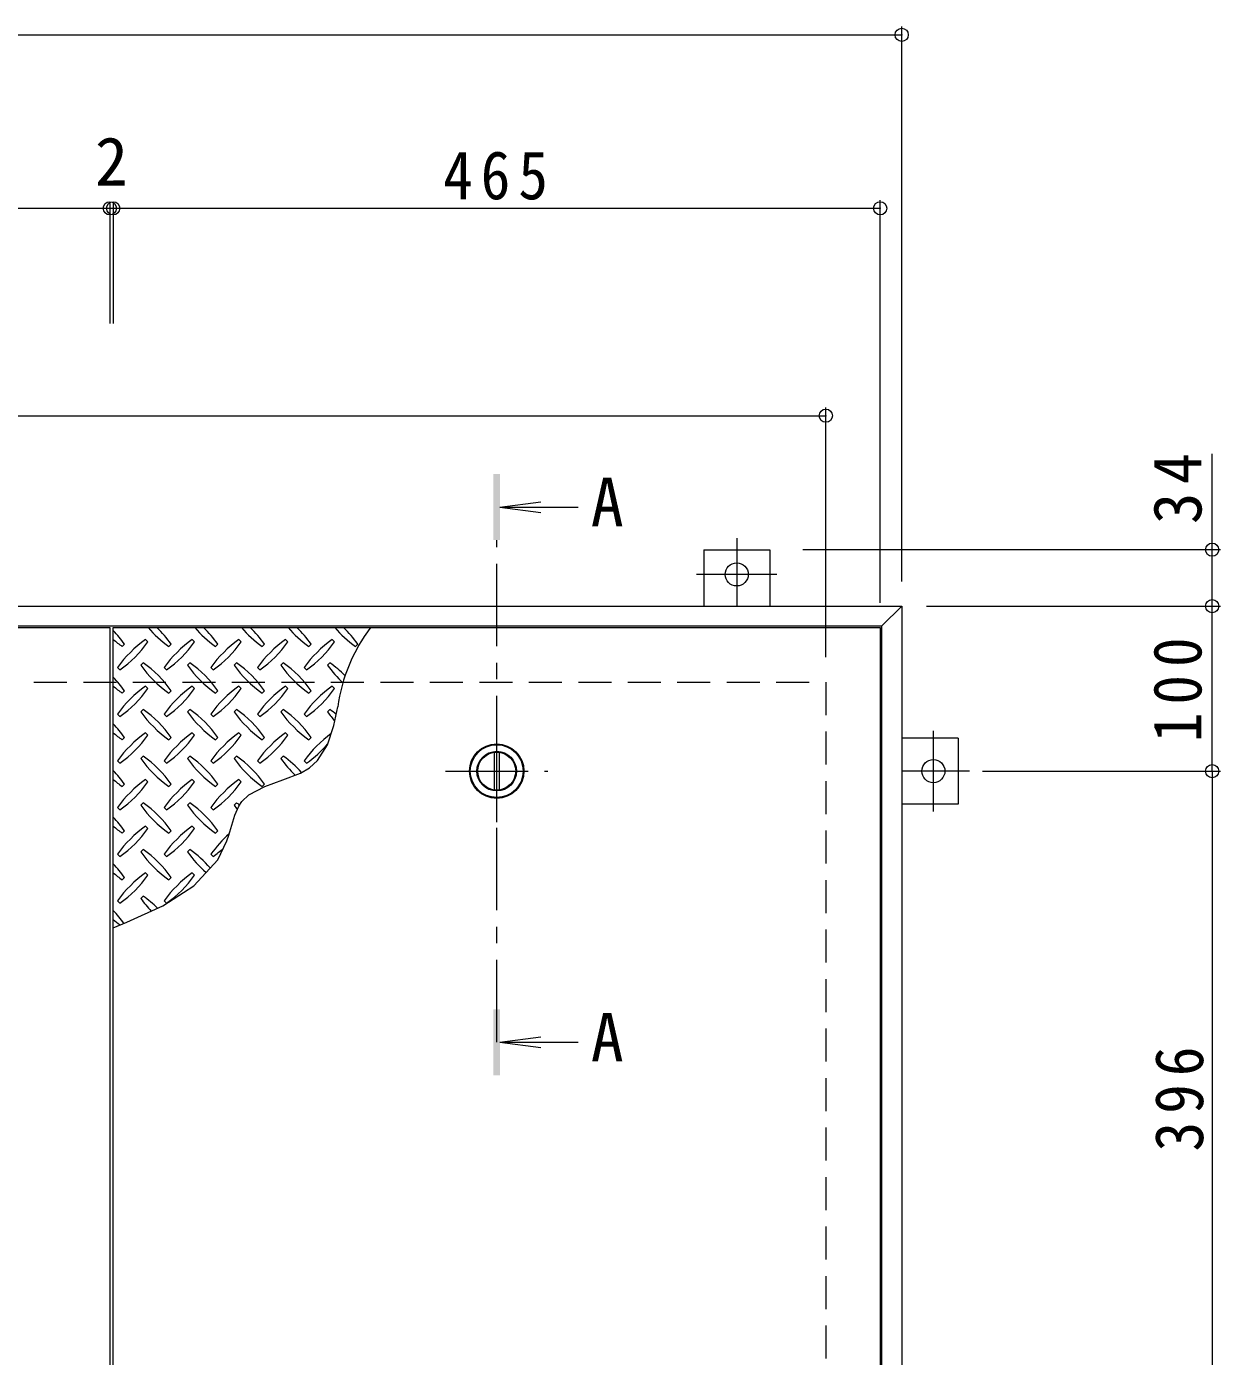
# Model space of a CAD drawing. Units: millimetres at full size, sheet at 1:10. Extents: x -2570 to 2403, y -1962 to 1480.
# Drawn here: x -680 to 44, y 643 to 1449 of the extents above; entities that cross this region are included whole.
import ezdxf
from ezdxf.enums import TextEntityAlignment as Align

# ---------------------------------------------------------------- set-up
doc = ezdxf.new("R2010")
doc.units = ezdxf.units.MM
doc.header["$LTSCALE"] = 10
doc.header["$PDMODE"] = 32
doc.header["$PDSIZE"] = 8
doc.linetypes.add('CHAIN1', pattern=[8, 5, -1, 1, -1])
doc.linetypes.add('DASHED2', pattern=[3, 2, -1])
for name, color, linetype, lineweight in [('0-1', 2, 'DASHED2', 9), ('0-2', 3, 'Continuous', 9), ('0-3', 2, 'Continuous', 9), ('0-5', 4, 'Continuous', 9), ('0-9', 134, 'Continuous', 5), ('0-C', 2, 'Continuous', 9), ('0-E', 3, 'Continuous', 9), ('0-F', 7, 'Continuous', 9)]:
    doc.layers.add(name, color=color, linetype=linetype, lineweight=lineweight)
doc.styles.add('ＭＳ ゴシック', font='')
doc.styles.get('ＭＳ ゴシック').set_extended_font_data('MS Gothic')

msp = doc.modelspace()

# ---------------------------------------------------------------- linework, layer by layer
at = {"layer": '0-1'}
for p, q in [((-1995.15, 1051.94), (-195.15, 1051.94)), ((-195.15, 1051.94), (-195.15, 151.94))]:
    msp.add_line(p, q, dxfattribs=at)
at = {"layer": '0-2'}
for p, q in [((-1094.15, 1084.94), (-629.15, 1084.94)), ((-629.15, 1084.94), (-629.15, 118.94)), ((-627.15, 118.94), (-627.15, 1084.94)), ((-627.15, 1084.94), (-162.15, 1084.94)), ((-162.15, 1084.94), (-162.15, 118.94))]:
    msp.add_line(p, q, dxfattribs=at)
msp.add_circle((-394.65, 997.94), 16.5, dxfattribs=at)
at = {"layer": '0-3'}
for p, q in [((-2041.15, 1097.94), (-149.15, 1097.94)), ((-161.15, 1085.94), (-149.15, 1097.94)), ((-149.15, 1097.94), (-149.15, 105.94)), ((-2029.15, 1085.94), (-161.15, 1085.94)), ((-161.15, 117.94), (-161.15, 1085.94))]:
    msp.add_line(p, q, dxfattribs=at)
at = {"layer": '0-5'}
for p, q in [((-392.65, 1157.98), (-367.87, 1161.24)), ((-392.65, 1157.98), (-367.87, 1154.71)), ((-392.65, 1157.98), (-345.19, 1157.98)), ((-392.65, 833.64), (-367.87, 836.9)), ((-392.65, 833.64), (-367.87, 830.37)), ((-392.65, 833.64), (-345.19, 833.64))]:
    msp.add_line(p, q, dxfattribs=at)
at = {"layer": '0-5', "linetype": 'CHAIN1'}
msp.add_line((-394.65, 833.64), (-394.65, 1137.98), dxfattribs=at)
at = {"layer": '0-5'}
for points in [[(-392.65, 1177.98), (-396.65, 1177.98), (-392.65, 1137.98), (-396.65, 1137.98)], [(-392.65, 813.64), (-396.65, 813.64), (-392.65, 853.64), (-396.65, 853.64)]]:
    msp.add_solid(points, dxfattribs=at)
at = {"layer": '0-9'}
for p, q in [((-621.65, 1073.47), (-620.24, 1074.89)), ((-606.1, 1076.3), (-607.51, 1077.72)), ((-593.37, 1073.47), (-591.96, 1074.89)), ((-577.81, 1076.3), (-579.23, 1077.72)), ((-565.09, 1073.47), (-563.67, 1074.89)), ((-549.53, 1076.3), (-550.94, 1077.72)), ((-536.8, 1073.47), (-535.39, 1074.89)), ((-521.25, 1076.3), (-522.66, 1077.72)), ((-508.52, 1073.47), (-507.1, 1074.89)), ((-492.96, 1076.3), (-494.38, 1077.72)), ((-480.23, 1073.47), (-478.82, 1074.89)), ((-624.48, 1060.74), (-623.07, 1059.33)), ((-608.93, 1063.57), (-610.34, 1062.16)), ((-596.2, 1060.74), (-594.78, 1059.33)), ((-580.64, 1063.57), (-582.06, 1062.16)), ((-567.91, 1060.74), (-566.5, 1059.33)), ((-552.36, 1063.57), (-553.77, 1062.16)), ((-539.63, 1060.74), (-538.22, 1059.33)), ((-524.07, 1063.57), (-525.49, 1062.16)), ((-511.35, 1060.74), (-509.93, 1059.33)), ((-495.79, 1063.57), (-497.2, 1062.16)), ((-606.1, 1048.02), (-607.51, 1049.43)), ((-577.81, 1048.02), (-579.23, 1049.43)), ((-549.53, 1048.02), (-550.94, 1049.43)), ((-521.25, 1048.02), (-522.66, 1049.43)), ((-492.96, 1048.02), (-494.38, 1049.43)), ((-621.65, 1045.19), (-620.24, 1046.6)), ((-593.37, 1045.19), (-591.96, 1046.6)), ((-565.09, 1045.19), (-563.67, 1046.6)), ((-536.8, 1045.19), (-535.39, 1046.6)), ((-508.52, 1045.19), (-507.1, 1046.6)), ((-624.48, 1032.46), (-623.07, 1031.05)), ((-608.93, 1035.29), (-610.34, 1033.87)), ((-596.2, 1032.46), (-594.78, 1031.05)), ((-580.64, 1035.29), (-582.06, 1033.87)), ((-567.91, 1032.46), (-566.5, 1031.05)), ((-552.36, 1035.29), (-553.77, 1033.87)), ((-539.63, 1032.46), (-538.22, 1031.05)), ((-524.07, 1035.29), (-525.49, 1033.87)), ((-511.35, 1032.46), (-509.93, 1031.05)), ((-495.79, 1035.29), (-497.2, 1033.87)), ((-621.65, 1016.9), (-620.24, 1018.32)), ((-606.1, 1019.73), (-607.51, 1021.15)), ((-593.37, 1016.9), (-591.96, 1018.32)), ((-577.81, 1019.73), (-579.23, 1021.15)), ((-565.09, 1016.9), (-563.67, 1018.32)), ((-549.53, 1019.73), (-550.94, 1021.15)), ((-536.8, 1016.9), (-535.39, 1018.32)), ((-521.25, 1019.73), (-522.66, 1021.15)), ((-508.52, 1016.9), (-507.1, 1018.32)), ((-624.48, 1004.18), (-623.07, 1002.76)), ((-608.93, 1007), (-610.34, 1005.59)), ((-596.2, 1004.18), (-594.78, 1002.76)), ((-580.64, 1007), (-582.06, 1005.59)), ((-567.91, 1004.18), (-566.5, 1002.76)), ((-552.36, 1007), (-553.77, 1005.59)), ((-539.63, 1004.18), (-538.22, 1002.76)), ((-524.07, 1007), (-525.49, 1005.59)), ((-511.35, 1004.18), (-509.93, 1002.76)), ((-606.1, 991.45), (-607.51, 992.86)), ((-577.81, 991.45), (-579.23, 992.86)), ((-549.53, 991.45), (-550.94, 992.86)), ((-621.65, 988.62), (-620.24, 990.03)), ((-593.37, 988.62), (-591.96, 990.03)), ((-565.09, 988.62), (-563.67, 990.03)), ((-536.8, 988.62), (-535.39, 990.03)), ((-624.48, 975.89), (-623.07, 974.48)), ((-608.93, 978.72), (-610.34, 977.31)), ((-596.2, 975.89), (-594.78, 974.48)), ((-580.64, 978.72), (-582.06, 977.31)), ((-567.91, 975.89), (-566.5, 974.48)), ((-552.36, 978.72), (-553.77, 977.31)), ((-621.65, 960.34), (-620.24, 961.75)), ((-606.1, 963.16), (-607.51, 964.58)), ((-593.37, 960.34), (-591.96, 961.75)), ((-577.81, 963.16), (-579.23, 964.58)), ((-565.09, 960.34), (-563.67, 961.75)), ((-624.48, 947.61), (-623.07, 946.19)), ((-608.93, 950.44), (-610.34, 949.02)), ((-596.2, 947.61), (-594.78, 946.19)), ((-580.64, 950.44), (-582.06, 949.02)), ((-567.91, 947.61), (-566.5, 946.19)), ((-606.1, 934.88), (-607.51, 936.29)), ((-577.81, 934.88), (-579.23, 936.29)), ((-621.65, 932.05), (-620.24, 933.47)), ((-593.37, 932.05), (-591.96, 933.47)), ((-624.48, 919.32), (-623.07, 917.91)), ((-608.93, 922.15), (-610.34, 920.74)), ((-596.2, 919.32), (-594.78, 917.91))]:
    msp.add_line(p, q, dxfattribs=at)
msp.add_lwpolyline([(-627.15, 903.03), (-618.88, 906.36), (-597.13, 916.31), (-578.17, 928.48), (-563.76, 944.26), (-558.19, 955.61), (-557.05, 959.09), (-555.28, 965.23), (-553.39, 971.23), (-550.94, 976.7), (-549.09, 979.48), (-544.81, 983.6), (-535.22, 988.7), (-524.25, 992.6), (-513.57, 996.79), (-508.17, 999.95), (-503.33, 1004.33), (-497.24, 1013.95), (-493.3, 1025.53), (-490.94, 1036.96)], dxfattribs=at)
for centre, radius, start, end in [((-679.28, 1032.81), 72.5, 35.47272, 44.0249), ((-551.3, 1132.52), 72.5, 221.00789, 234.5273), ((-651, 1032.81), 72.5, 35.47272, 45.97511), ((-523.01, 1132.52), 72.5, 221.00789, 234.5273), ((-622.72, 1032.81), 72.5, 35.47272, 45.97511), ((-494.73, 1132.52), 72.5, 221.00789, 234.5273), ((-594.43, 1032.81), 72.5, 35.47272, 45.97511), ((-466.44, 1132.52), 72.5, 221.00789, 234.5273), ((-566.15, 1032.81), 72.5, 35.47272, 45.97511), ((-438.16, 1132.52), 72.5, 221.00789, 234.5273), ((-389.75, 1023.2), 102.13, 142.79805, 172.25462), ((-537.86, 1032.81), 72.5, 35.47272, 45.97511), ((-579.58, 1132.52), 72.5, 228.99213, 234.5273), ((-565.44, 1018.67), 72.5, 125.47272, 144.5273), ((-665.14, 1118.37), 72.5, 305.47256, 324.5273), ((-537.16, 1018.67), 72.5, 125.47272, 144.5273), ((-636.86, 1118.37), 72.5, 305.47256, 324.5273), ((-508.87, 1018.67), 72.5, 125.47272, 144.5273), ((-608.57, 1118.37), 72.5, 305.47256, 324.5273), ((-480.59, 1018.67), 72.5, 125.47272, 144.5273), ((-580.29, 1118.37), 72.5, 305.47256, 324.5273), ((-452.3, 1018.67), 72.5, 125.47272, 144.5273), ((-552, 1118.37), 72.5, 305.47256, 324.5273), ((-551.3, 1104.23), 72.5, 215.47258, 234.5273), ((-651, 1004.53), 72.5, 35.47272, 54.5273), ((-523.01, 1104.23), 72.5, 215.47258, 234.5273), ((-622.72, 1004.53), 72.5, 35.47272, 54.5273), ((-494.73, 1104.23), 72.5, 215.47258, 234.5273), ((-594.43, 1004.53), 72.5, 35.47272, 54.5273), ((-466.44, 1104.23), 72.5, 215.47258, 234.5273), ((-566.15, 1004.53), 72.5, 35.47272, 54.5273), ((-438.16, 1104.23), 72.5, 215.47258, 226.69856), ((-537.86, 1004.53), 72.5, 44.94598, 54.5273), ((-679.28, 1004.53), 72.5, 35.47272, 44.0249), ((-579.58, 1104.23), 72.5, 228.99213, 234.5273), ((-565.44, 990.39), 72.5, 125.47272, 144.5273), ((-665.14, 1090.09), 72.5, 305.47256, 324.5273), ((-537.16, 990.39), 72.5, 125.47272, 144.5273), ((-636.86, 1090.09), 72.5, 305.47256, 324.5273), ((-508.87, 990.39), 72.5, 125.47272, 144.5273), ((-608.57, 1090.09), 72.5, 305.47256, 324.5273), ((-480.59, 990.39), 72.5, 125.47272, 144.5273), ((-580.29, 1090.09), 72.5, 305.47256, 324.5273), ((-452.3, 990.39), 72.5, 125.47272, 144.5273), ((-552, 1090.09), 72.5, 305.47256, 324.5273), ((-551.3, 1075.95), 72.5, 215.47258, 234.5273), ((-651, 976.25), 72.5, 35.47272, 54.5273), ((-523.01, 1075.95), 72.5, 215.47258, 234.5273), ((-622.72, 976.25), 72.5, 35.47272, 54.5273), ((-494.73, 1075.95), 72.5, 215.47258, 234.5273), ((-594.43, 976.25), 72.5, 35.47272, 54.5273), ((-466.44, 1075.95), 72.5, 215.47258, 234.5273), ((-566.15, 976.25), 72.5, 35.47272, 54.5273), ((-438.16, 1075.95), 72.5, 215.47258, 221.1628), ((-537.86, 976.25), 72.5, 50.65677, 54.5273), ((-679.28, 976.25), 72.5, 35.47272, 44.0249), ((-579.58, 1075.95), 72.5, 228.99213, 234.5273), ((-565.44, 962.1), 72.5, 125.47272, 144.5273), ((-665.14, 1061.81), 72.5, 305.47256, 324.5273), ((-537.16, 962.1), 72.5, 125.47272, 144.5273), ((-636.86, 1061.81), 72.5, 305.47256, 324.52728), ((-508.87, 962.1), 72.5, 125.47272, 144.5273), ((-608.57, 1061.81), 72.5, 305.47256, 324.52728), ((-480.59, 962.1), 72.5, 125.47272, 144.5273), ((-580.29, 1061.81), 72.5, 305.47256, 324.52728), ((-452.3, 962.1), 72.5, 126.00705, 144.5273), ((-552, 1061.81), 72.5, 305.47256, 319.2924), ((-551.3, 1047.66), 72.5, 215.47258, 234.5273), ((-651, 947.96), 72.5, 35.47272, 54.5273), ((-523.01, 1047.66), 72.5, 215.47258, 234.5273), ((-622.72, 947.96), 72.5, 35.47272, 54.5273), ((-494.73, 1047.66), 72.5, 215.47258, 234.5273), ((-594.43, 947.96), 72.5, 35.47272, 54.5273), ((-466.44, 1047.66), 72.5, 215.47258, 225.99713), ((-566.15, 947.96), 72.5, 42.74814, 54.5273), ((-679.28, 947.96), 72.5, 35.47272, 44.0249), ((-579.58, 1047.66), 72.5, 228.99213, 234.5273), ((-565.44, 933.82), 72.5, 125.47272, 144.5273), ((-665.14, 1033.52), 72.5, 305.47256, 324.5273), ((-537.16, 933.82), 72.5, 125.47272, 144.5273), ((-636.86, 1033.52), 72.5, 305.47256, 324.5273), ((-508.87, 933.82), 72.5, 125.47272, 144.5273), ((-608.57, 1033.52), 72.5, 305.47256, 324.5273), ((-551.3, 1019.38), 72.5, 215.47258, 234.5273), ((-651, 919.68), 72.5, 35.47272, 54.5273), ((-523.01, 1019.38), 72.5, 215.47258, 234.5273), ((-622.72, 919.68), 72.5, 35.47272, 54.5273), ((-494.73, 1019.38), 72.5, 215.47258, 218.03572), ((-594.43, 919.68), 72.5, 52.70831, 54.5273), ((-679.28, 919.68), 72.5, 35.47272, 44.0249), ((-579.58, 1019.38), 72.5, 228.99213, 234.5273), ((-565.44, 905.53), 72.5, 125.47272, 144.5273), ((-665.14, 1005.24), 72.5, 305.47256, 324.5273), ((-537.16, 905.53), 72.5, 125.47272, 144.5273), ((-636.86, 1005.24), 72.5, 305.47256, 324.5273), ((-508.87, 905.53), 72.5, 131.38763, 144.5273), ((-608.57, 1005.24), 72.5, 305.47256, 311.59831), ((-551.3, 991.09), 72.5, 215.47258, 234.5273), ((-651, 891.39), 72.5, 35.47272, 54.5273), ((-523.01, 991.09), 72.5, 215.47258, 228.77962), ((-622.72, 891.39), 72.5, 41.35275, 54.5273), ((-679.28, 891.39), 72.5, 35.47272, 44.0249), ((-579.58, 991.09), 72.5, 228.99213, 234.5273), ((-565.44, 877.25), 72.5, 125.47272, 144.5273), ((-665.14, 976.95), 72.5, 305.47256, 324.5273), ((-537.16, 877.25), 72.5, 125.47272, 144.5273), ((-636.86, 976.95), 72.5, 305.47256, 324.5273), ((-551.3, 962.81), 72.5, 215.47258, 223.25978), ((-651, 863.11), 72.5, 45.57452, 54.5273), ((-679.28, 863.11), 72.5, 35.94795, 44.0249), ((-579.58, 962.81), 72.5, 228.99213, 233.25279)]:
    msp.add_arc(centre, radius, start, end, dxfattribs=at)
at = {"layer": '0-C', "linetype": 'CHAIN1'}
for p, q in [((-394.65, 966.94), (-394.65, 1028.94)), ((-425.65, 997.94), (-363.65, 997.94))]:
    msp.add_line(p, q, dxfattribs=at)
at = {"layer": '0-C'}
for p, q in [((-396.15, 1009.35), (-396.15, 986.54)), ((-393.15, 1009.35), (-393.15, 986.54))]:
    msp.add_line(p, q, dxfattribs=at)
for radius in [16, 12, 11.5]:
    msp.add_circle((-394.65, 997.94), radius, dxfattribs=at)
at = {"layer": '0-E', "linetype": 'CHAIN1'}
for p, q in [((-249.15, 1139.12), (-249.15, 1097.94)), ((-224.78, 1117.14), (-273.53, 1117.14)), ((-129.95, 973.57), (-129.95, 1022.32)), ((-107.98, 997.94), (-149.15, 997.94))]:
    msp.add_line(p, q, dxfattribs=at)
at = {"layer": '0-E'}
for p, q in [((-269.15, 1132.14), (-229.15, 1132.14)), ((-269.15, 1132.14), (-269.15, 1097.94)), ((-229.15, 1132.14), (-229.15, 1097.94)), ((-114.95, 1017.94), (-149.15, 1017.94)), ((-114.95, 1017.94), (-114.95, 977.94)), ((-114.95, 977.94), (-149.15, 977.94))]:
    msp.add_line(p, q, dxfattribs=at)
for centre in [(-249.15, 1117.14), (-129.95, 997.94)]:
    msp.add_circle(centre, 7, dxfattribs=at)
at = {"layer": '0-F'}
for p, q in [((-2041.15, 1444.16), (-149.15, 1444.16)), ((-149.15, 1112.94), (-149.15, 1449.16)), ((-1094.15, 1339.02), (-629.15, 1339.02)), ((-629.15, 1342.02), (-629.15, 1269.14)), ((-629.15, 1339.02), (-627.15, 1339.02)), ((-627.15, 1342.02), (-627.15, 1269.14)), ((-627.15, 1339.02), (-162.15, 1339.02)), ((-162.15, 1099.94), (-162.15, 1344.02)), ((-195.15, 1066.94), (-195.15, 1218.35)), ((-1995.15, 1213.35), (-195.15, 1213.35)), ((39.06, 1132.15), (39.06, 1190.22)), ((44.06, 1132.15), (-209.15, 1132.15)), ((39.06, 1097.94), (39.06, 1132.15)), ((-134.15, 1097.94), (44.06, 1097.94)), ((39.06, 997.94), (39.06, 1097.94)), ((-100.23, 997.94), (44.06, 997.94)), ((39.06, 997.94), (39.06, 601.94))]:
    msp.add_line(p, q, dxfattribs=at)
for p in [(-149.15, 1444.16), (-629.15, 1339.02), (-627.15, 1339.02), (-162.15, 1339.02), (-195.15, 1213.35), (39.06, 1132.15), (39.06, 1097.94), (39.06, 997.94)]:
    msp.add_point(p, dxfattribs=at)

# ---------------------------------------------------------------- texts
at = {"layer": '0-5', "color": 2, "style": 'ＭＳ ゴシック'}
for p in [(-337.62, 1137.58), (-337.62, 813.24)]:
    msp.add_text('A', height=29.33, dxfattribs=at).set_placement(p, align=Align.BOTTOM_LEFT)
at = {"layer": '0-F', "color": 2, "style": 'ＭＳ ゴシック'}
msp.add_text('2', height=29.33, dxfattribs=at).set_placement((-638.15, 1344.02), align=Align.BOTTOM_LEFT)
at = {"layer": '0-F', "color": 2, "insert": (-427.15, 1344.02), "char_height": 29.33, "attachment_point": 7, "style": 'ＭＳ ゴシック'}
msp.add_mtext('\\T1.27;\\W0.9;465', dxfattribs=at)
at = {"layer": '0-F', "color": 2, "char_height": 29.33, "attachment_point": 7, "rotation": 90, "style": 'ＭＳ ゴシック'}
for s, insert in [('\\T1.27;\\W0.95;34', (33.06, 1147.72)), ('\\T1.27;\\W0.9;100', (33.06, 1015.44)), ('\\T1.27;\\W0.9;396', (34.06, 767.44))]:
    msp.add_mtext(s, dxfattribs=dict(at, insert=insert))

doc.saveas('drawing.dxf')
